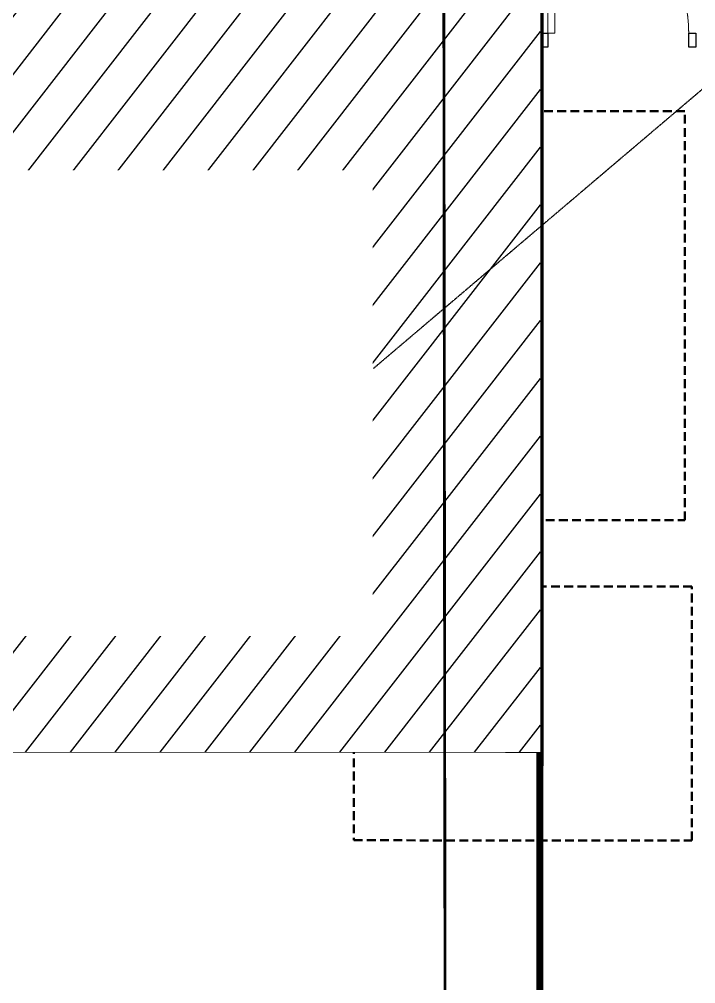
# Model space of a CAD drawing. Header units: centimetres. Extents: x -6122352 to 7132207, y -1694241 to 1947892.
# Drawn here: x 248870 to 253671, y -128634 to -121795 of the extents above; entities that cross this region are included whole.
import ezdxf
from ezdxf.xclip import XClip

# ---------------------------------------------------------------- set-up
doc = ezdxf.new("R2010")
doc.units = ezdxf.units.CM
doc.header["$MEASUREMENT"] = 0
doc.header["$XCLIPFRAME"] = 2
for name, pattern in [('23585-XR-AR-END-GROUND FLOOR$0$XR-END-GROUND FLOOR PLAN$0$HIDDEN2', [0.1875, 0.125, -0.0625]), ('DASHED2', [0.375, 0.25, -0.125]), ('XR-AR-END-SETTING OUT PLAN$0$23261-XR-AR-SI-GF$0$HIDDEN', [0.375, 0.25, -0.125]), ('XR-AR-END-SETTING OUT PLAN$0$23585-XR-AR-END-GROUND FLOOR$0$23261-XR-AR-SI-GF$0$HIDDEN', [0.375, 0.25, -0.125]), ('XR-AR-END-SETTING OUT PLAN$0$23585-XR-AR-END-GROUND FLOOR$0$945-4P-1-101-GROUND FLOOR PLAN$0$XR-MIDDLE-GROUND FLOOR PLAN$0$HIDDEN2', [0.1875, 0.125, -0.0625]), ('XR-AR-END-SETTING OUT PLAN$0$23585-XR-AR-END-GROUND FLOOR$0$XR-END-GROUND FLOOR PLAN$0$HIDDEN2', [0.1875, 0.125, -0.0625])]:
    doc.linetypes.add(name, pattern=pattern)
doc.layers.add('08-Compound Wall-3', color=5, linetype='Continuous', lineweight=25, true_color=0x0000ff)
for name, color, linetype in [('23585-XR-AR-BOUNDARY WALLS AND SETBACKS$0$setback', 7, 'XR-AR-END-SETTING OUT PLAN$0$23261-XR-AR-SI-GF$0$HIDDEN'), ('@MI-REF LAYER', 7, 'Continuous'), ('B_TH_6', 7, 'Continuous'), ('XR-AR-END-SETTING OUT PLAN$0$23585-XR-AR-END-GROUND FLOOR$0$A-Flor-Strs', 1, 'Continuous')]:
    doc.layers.add(name, color=color, linetype=linetype)
for name, color, linetype, lineweight in [('23585-XR-AR-END-GROUND FLOOR$0$A-LOVR-PLAN', 251, 'Continuous', 9), ('@ Foundations', 4, 'DASHED2', 50), ('A-ANNO-TEXT', 3, 'Continuous', 25), ('XR-AR-END-SETTING OUT PLAN$0$23585-XR-AR-END-GROUND FLOOR$0$A-DOOR-FULL', 1, 'Continuous', 9), ('XR-AR-END-SETTING OUT PLAN$0$23585-XR-AR-END-GROUND FLOOR$0$A-FLOR-OVHD', 9, 'XR-AR-END-SETTING OUT PLAN$0$23585-XR-AR-END-GROUND FLOOR$0$23261-XR-AR-SI-GF$0$HIDDEN', 15), ('XR-AR-END-SETTING OUT PLAN$0$23585-XR-AR-END-GROUND FLOOR$0$A-GLAZ-SILL', 8, 'Continuous', 5), ('XR-AR-END-SETTING OUT PLAN$0$23585-XR-AR-END-GROUND FLOOR$0$A-GLAZ-WNDO', 232, 'Continuous', 9), ('XR-AR-END-SETTING OUT PLAN$0$23585-XR-AR-END-GROUND FLOOR$0$A-LOVR-PLAN', 111, 'Continuous', 9), ('XR-AR-END-SETTING OUT PLAN$0$23585-XR-AR-END-GROUND FLOOR$0$A-WALL', 7, 'Continuous', 30), ('XR-AR-END-SETTING OUT PLAN$0$23585-XR-AR-END-GROUND FLOOR$0$S-COLS', 51, 'Continuous', 40), ('XR-AR-END-SETTING OUT PLAN$0$23585-XR-AR-END-GROUND FLOOR$0$S-COLS-PATT', 8, 'Continuous', 5)]:
    doc.layers.add(name, color=color, linetype=linetype, lineweight=lineweight)
doc.styles.get("Standard").update_dxf_attribs({"font": 'arial.ttf'})
doc.dimstyles.new('LEADER', dxfattribs={"dimtxt": 0.18, "dimasz": 0.25, "dimexe": 0.18, "dimexo": 0.0625, "dimgap": 0.09, "dimtad": 0, "dimtih": 1, "dimtoh": 1, "dimdec": 4, "dimzin": 0, "dimdsep": 46, "dimtxsty": 'Standard', "dimblk": 'DOT', "dimcen": 0.09, "dimadec": 0, "dimazin": 0, "dimtfac": 1, "dimtdec": 4, "dimtofl": 0, "dimtmove": 0, "dimatfit": 3, "dimldrblk": 'DOT', "dimfxl": 1, "dimtolj": 1, "dimtzin": 0, "dimarcsym": 0})

# ---------------------------------------------------------------- blocks, each defined once
blk = doc.blocks.new('23585-XR-AR-BOUNDARY WALLS AND SETBACKS')
at = {"layer": '23585-XR-AR-BOUNDARY WALLS AND SETBACKS$0$setback', "ltscale": 40, "const_width": 0.05}
blk.add_lwpolyline([(496658.8904438047, 2768994.618443312), (496644.5136244429, 2769007.792603783), (496640.3602061271, 2769003.259610265), (496636.3067982168, 2768998.835801632), (496632.2533982176, 2768994.412001632), (496628.1999525758, 2768989.988351822), (496624.1463484088, 2768985.564547272), (496620.0929982165, 2768981.140801632), (496616.039552577, 2768976.717151821), (496611.8848731982, 2768972.182721277), (496626.262358151, 2768959.00904762), (496630.4169551398, 2768963.54325382), (496634.4703508894, 2768967.967049183), (496638.5237508903, 2768972.390849182), (496642.5771508896, 2768976.814649183), (496646.6305508894, 2768981.238449182), (496650.6839508899, 2768985.662249183), (496654.7373508896, 2768990.086049182), (496658.8904438047, 2768994.618443312)], dxfattribs=at)
blk = doc.blocks.new('A$C9d9485f6')
at = {"layer": 'A-ANNO-TEXT', "rotation": 312.4881850805905}
blk.add_blockref('23585-XR-AR-BOUNDARY WALLS AND SETBACKS', (-2377088.534775567, -1504219.252137818), dxfattribs=at)
blk = doc.blocks.new('*U35')
for points in [[(91, -5.684341886080801e-14), (41, -5.684341886080801e-14), (41, 1021), (91, 1021)], [(0, 0), (38, -5.684341886080801e-14), (38, -50), (50, -50), (50, -249.999999999997), (0, -249.999999999997)], [(1100, 2.842170943040401e-14), (1062, -2.842170943040401e-14), (1062, -49.99999999999997), (1050, -49.99999999999997), (1050, -249.999999999997), (1100, -249.999999999997)]]:
    blk.add_lwpolyline(points, close=True)
at = {"color": 8, "linetype": 'XR-AR-END-SETTING OUT PLAN$0$23585-XR-AR-END-GROUND FLOOR$0$XR-END-GROUND FLOOR PLAN$0$HIDDEN2'}
blk.add_arc((41, -5.684341886080801e-14), 1021, 1.594950045944486e-15, 90, dxfattribs=at)
at = {"layer": 'XR-AR-END-SETTING OUT PLAN$0$23585-XR-AR-END-GROUND FLOOR$0$A-GLAZ-SILL', "linetype": 'XR-AR-END-SETTING OUT PLAN$0$23585-XR-AR-END-GROUND FLOOR$0$945-4P-1-101-GROUND FLOOR PLAN$0$XR-MIDDLE-GROUND FLOOR PLAN$0$HIDDEN2', "ltscale": 3}
blk.add_lwpolyline([(0, 0), (1100, 0), (1100, -249.999999999997), (0, -249.999999999997)], close=True, dxfattribs=at)
blk = doc.blocks.new('*U37')
for points in [[(91, -5.684341886080801e-14), (41, -5.684341886080801e-14), (41, 1021), (91, 1021)], [(0, 0), (38, -5.684341886080801e-14), (38, -50), (50, -50), (50, -109.9999999801787), (0, -109.9999999801787)], [(1100, 2.842170943040401e-14), (1062, -2.842170943040401e-14), (1062, -49.99999999999997), (1050, -49.99999999999997), (1050, -109.9999999801786), (1100, -109.9999999801786)]]:
    blk.add_lwpolyline(points, close=True)
at = {"color": 8, "linetype": 'XR-AR-END-SETTING OUT PLAN$0$23585-XR-AR-END-GROUND FLOOR$0$XR-END-GROUND FLOOR PLAN$0$HIDDEN2'}
blk.add_arc((41, -5.684341886080801e-14), 1021, 1.594950045944486e-15, 90, dxfattribs=at)
at = {"layer": 'XR-AR-END-SETTING OUT PLAN$0$23585-XR-AR-END-GROUND FLOOR$0$A-GLAZ-SILL', "linetype": 'XR-AR-END-SETTING OUT PLAN$0$23585-XR-AR-END-GROUND FLOOR$0$945-4P-1-101-GROUND FLOOR PLAN$0$XR-MIDDLE-GROUND FLOOR PLAN$0$HIDDEN2', "ltscale": 3}
blk.add_lwpolyline([(0, 0), (1100, 0), (1100, -109.9999999801786), (0, -109.9999999801786)], close=True, dxfattribs=at)
blk = doc.blocks.new('XR-AR-END-SETTING OUT PLAN$0$23585-XR-AR-END-GROUND FLOOR$0$XR-END-GROUND FLOOR PLAN$0$A$C45491A9B')
blk.add_lwpolyline([(-50, 0), (0, 0), (0, 1000), (-50, 1000)], close=True)
at = {"color": 8, "linetype": 'XR-AR-END-SETTING OUT PLAN$0$23585-XR-AR-END-GROUND FLOOR$0$XR-END-GROUND FLOOR PLAN$0$HIDDEN2'}
blk.add_arc((0, -4.547473508864641e-13), 1000, 90, 180, dxfattribs=at)
blk = doc.blocks.new('XR-AR-END-SETTING OUT PLAN$0$23585-XR-AR-END-GROUND FLOOR$0$A$C75a8815d')
at = {"layer": 'XR-AR-END-SETTING OUT PLAN$0$23585-XR-AR-END-GROUND FLOOR$0$S-COLS', "color": 252, "lineweight": 30}
for points in [[(-0.02841067314147949, 3499.999932765961), (-0.02841019630432129, 2699.999933242798), (249.9715893268585, 2699.999932765961), (249.9715902805328, 3499.999933004379)], [(3.814697265625e-06, 0.001664876937866211), (3.814697265625e-06, 550.001665353775), (250.0000038146973, 550.0016646385193), (250.0000038146973, 0.001665115356445312)]]:
    blk.add_lwpolyline(points, close=True, dxfattribs=at)
blk = doc.blocks.new('23585-XR-AR-END-GROUND FLOOR$0$XR-END-GROUND FLOOR PLAN$0$A$C45491A9B')
blk.add_lwpolyline([(-50, 0), (0, 0), (0, 1000), (-50, 1000)], close=True)
at = {"color": 8, "linetype": '23585-XR-AR-END-GROUND FLOOR$0$XR-END-GROUND FLOOR PLAN$0$HIDDEN2'}
blk.add_arc((0, -4.547473508864641e-13), 1000, 90, 180, dxfattribs=at)
blk = doc.blocks.new('XR-AR-END-SETTING OUT PLAN')
at = {"layer": '08-Compound Wall-3'}
for points in [[(1950.044146533911, 10600.00060864944), (1900.044146533911, 10600.00060864944), (1900.044145320485, 10500.00060864944), (1950.044146842208, 10500.00060864944)], [(3000.044145816123, 10600.00056898237), (2950.044145816123, 10600.00056898237), (2950.044144602697, 10500.00056898237), (3000.04414612442, 10500.00056898237)]]:
    blk.add_lwpolyline(points, close=True, dxfattribs=at)
at = {"layer": 'XR-AR-END-SETTING OUT PLAN$0$23585-XR-AR-END-GROUND FLOOR$0$A-FLOR-OVHD', "color": 8, "ltscale": 5}
for p, q in [((3250.106041446328, 11000.02068042755), (3750.106041744351, 10499.99855422974)), ((3750.106041803956, 10999.99855422974), (3250.106041803956, 10499.99855327606)), ((4150.149359419942, 9210.30683708191), (3250.158987239003, 9610.350899219513)), ((3250.158987298608, 9210.306836605072), (4150.149360194802, 9610.350899219513))]:
    blk.add_line(p, q, dxfattribs=at)
at = {"layer": 'XR-AR-END-SETTING OUT PLAN$0$23585-XR-AR-END-GROUND FLOOR$0$A-FLOR-OVHD', "color": 8}
blk.add_line((3200.106140449643, 10249.99855422974), (3200.106631532311, 8999.99834060669), dxfattribs=at)
at = {"layer": 'XR-AR-END-SETTING OUT PLAN$0$23585-XR-AR-END-GROUND FLOOR$0$A-FLOR-OVHD', "color": 8, "ltscale": 5}
blk.add_lwpolyline([(3250.158987298608, 9210.306836605072), (4150.149359419942, 9210.30683708191), (4150.149360194802, 9610.350899219513), (3250.158987239003, 9610.350899219513)], close=True, dxfattribs=at)
at = {"layer": 'XR-AR-END-SETTING OUT PLAN$0$23585-XR-AR-END-GROUND FLOOR$0$A-Flor-Strs', "color": 8}
for p, q in [((3000.102111771703, 10249.9985537529), (3000.102079167962, 8999.993498325348)), ((3300.102112427354, 10249.99855422974), (3300.102079108357, 8999.99349784851)), ((3300.102093592286, 9549.99603509903), (3171.357380345464, 9681.451865673065)), ((3000.102095738053, 9549.996026039124), (3300.102093592286, 9549.99603509903)), ((3300.102093592286, 9549.99603509903), (3171.35738016665, 9418.540202617645))]:
    blk.add_line(p, q, dxfattribs=at)
at = {"layer": 'XR-AR-END-SETTING OUT PLAN$0$23585-XR-AR-END-GROUND FLOOR$0$A-GLAZ-SILL', "color": 8}
blk.add_line((3250.100986972451, 6049.997144699097), (3250.10133947432, 8199.998291492462), dxfattribs=at)
at = {"layer": 'XR-AR-END-SETTING OUT PLAN$0$23585-XR-AR-END-GROUND FLOOR$0$A-GLAZ-WNDO', "color": 8}
for p, q in [((3000.101339235902, 8199.998291015625), (3000.101339116693, 8149.998291015625)), ((3150.101339295506, 8149.998290538788), (3000.101339116693, 8149.998291015625)), ((3150.100986912847, 6099.997143745422), (3150.101339116693, 8199.998291015625)), ((3150.101339116693, 8199.998291015625), (3150.101339295506, 8149.998290538788)), ((3000.101213410497, 7447.998108863831), (3000.101213350892, 7497.998109340668)), ((3000.101213350892, 7497.998109340668), (3150.101213827729, 7497.998108386993)), ((3150.101213827729, 7497.998108386993), (3150.101213887334, 7447.998108863831)), ((3150.101213887334, 7447.998108863831), (3000.101213410497, 7447.998108863831)), ((3000.100987270474, 6746.998107910156), (3000.100986436009, 6796.998108863831)), ((3000.100986436009, 6796.998108863831), (3150.100987270474, 6796.998108863831)), ((3150.100987270474, 6796.998108863831), (3150.100986376405, 6746.998108863831)), ((3150.100986376405, 6746.998108863831), (3000.100987270474, 6746.998107910156)), ((3000.100986972451, 6049.997144699097), (3000.100986972451, 6099.997144699097)), ((3000.100986972451, 6099.997144699097), (3150.100986912847, 6099.997143745422)), ((3150.100986912847, 6099.997143745422), (3150.100987151265, 6049.997144699097)), ((3000.100986972451, 6049.997144699097), (3250.100986972451, 6049.997144699097))]:
    blk.add_line(p, q, dxfattribs=at)
for points in [[(3000.101213350892, 7497.998109340668), (3000.101339116693, 8149.998291015625)], [(3250.122793927789, 8199.997313976288), (3000.101339235902, 8199.998291015625)], [(3050.101339116693, 8149.998291015625), (3050.101213350892, 7497.998108863831)], [(3000.100986972451, 6099.997144699097), (3000.101213410497, 7447.998108863831)], [(3050.101213291287, 7447.998109340668), (3050.100986912847, 6796.998107910156)], [(3050.100986853242, 6746.998108386993), (3050.1009863168, 6099.997145175934)]]:
    blk.add_lwpolyline(points, dxfattribs=at)
at = {"layer": 'XR-AR-END-SETTING OUT PLAN$0$23585-XR-AR-END-GROUND FLOOR$0$A-LOVR-PLAN', "color": 8}
blk.add_lwpolyline([(1900.100967183709, 10600.00063562393), (1900.100967362523, 10500.00063371658)], dxfattribs=at)
for points in [[(1950.100967422128, 10600.00060844421), (1900.100967302918, 10600.00060892105), (1900.100966289639, 10500.00060892105), (1950.100967779756, 10500.00060939789)], [(3000.100967124104, 10600.00057029724), (2950.10096617043, 10600.0005698204), (2950.100965276361, 10500.00057029724), (3000.100966647267, 10500.0005698204)]]:
    blk.add_lwpolyline(points, close=True, dxfattribs=at)
at = {"layer": 'XR-AR-END-SETTING OUT PLAN$0$23585-XR-AR-END-GROUND FLOOR$0$A-WALL', "color": 8}
for points in [[(9250.102083459496, 6650.001490592957), (9050.100989297032, 6650.001235485077), (9050.10098965466, 8750.000639915466), (6850.11106570065, 8750.002635478973), (6850.111066058278, 8700.0026679039), (6750.111065879464, 8700.002668380737), (6750.111065879464, 8750.000871658325), (6650.111065939069, 8750.000871658325), (6650.111065283418, 8850.002022743225), (6950.111065164208, 8850.002250671387), (6950.111065879464, 8899.99970960617), (7050.111065879464, 8899.99970817566), (7050.11106570065, 8850.002797603607), (9050.099628582597, 8850.000640392303), (9050.10098899901, 10349.9981546402), (7050.11106581986, 10349.99975156784), (7050.111065998673, 9799.999710083008), (6950.11106570065, 9799.999708652496), (6950.112433806062, 10550.00580835342), (7050.108891561627, 10550.00580835342), (7050.104876235127, 10449.99988079071), (9050.099116638303, 10449.9981546402), (9049.948119357228, 19523.36598014832), (9249.950268521905, 19523.36597967148)], [(5650.105998054147, 10500.00084495544), (5750.106065586209, 10500.00084400177), (5750.107102289796, 11300.00188541412), (5650.107101693749, 11300.00188589096)], [(4790.1072358042, 8749.999267578125), (3250.101112738252, 8749.997854709625), (3250.123472645879, 8199.998291492462), (3000.123275354505, 8199.998291015625), (3000.100934281945, 8999.998242855072), (4540.107388034463, 8999.998847484589), (4540.107358470559, 9049.998554706573), (4790.107358232141, 9049.99855518341)], [(5650.11106570065, 8750.000054359436), (4790.107256367803, 8749.999291419983), (4790.107256188989, 8850.000108718872), (5650.111065641046, 8850.001082897186)], [(3250.12934859097, 5750.006791114807), (3250.100409820676, 5750.006854534149), (3250.100986972451, 6049.997144699097), (3000.129348531365, 6049.997144699097), (3000.129348650575, 5499.999974727631), (3250.129348769784, 5500.006791591644)], [(3250.129348710179, 5499.998108386993), (7760.105232134461, 5500.00174665451), (7760.105232253671, 5750.00045633316), (3250.129348531365, 5749.997789859772)]]:
    blk.add_lwpolyline(points, close=True, dxfattribs=at)
for points in [[(3850.106042101979, 10500.01968860626), (5750.107330158353, 10500.00084400177), (5750.107415214181, 10250.00188541412), (4790.107357934117, 10249.9985537529), (4790.107358291745, 10149.99855566025), (4540.107357993722, 10149.99855566025), (4540.10735835135, 10249.9985537529), (3000.102095916867, 10249.99855327606), (3000.102079048753, 11999.99910259247), (3250.104392960668, 11999.99910163879), (3250.104392841458, 11100.02067995071), (3850.106042161584, 11100.02068090439), (3850.10604198277, 10499.99947547913)], [(3750.106041803956, 10700.02068090439), (3750.106041803956, 10999.99855422974), (3450.106041863561, 11000.02068042755), (3250.106041446328, 11000.02068042755), (3250.106041803956, 10499.99855327606), (3750.106041744351, 10499.99855422974), (3750.106041803956, 10700.02068090439)]]:
    blk.add_lwpolyline(points, dxfattribs=at)
at = {"layer": '23585-XR-AR-END-GROUND FLOOR$0$A-LOVR-PLAN'}
blk.add_blockref('23585-XR-AR-END-GROUND FLOOR$0$XR-END-GROUND FLOOR PLAN$0$A$C45491A9B', (2950.044147029549, 10600.00058481902), dxfattribs=at)
at = {"layer": 'XR-AR-END-SETTING OUT PLAN$0$23585-XR-AR-END-GROUND FLOOR$0$A-DOOR-FULL', "color": 8, "xscale": -1, "rotation": 270}
blk.add_blockref('*U35', (4790.107358232141, 9049.99855518341), dxfattribs=at)
at = {"layer": 'XR-AR-END-SETTING OUT PLAN$0$23585-XR-AR-END-GROUND FLOOR$0$A-DOOR-FULL', "color": 8, "xscale": 0.9090909090912127, "yscale": 0.9090909090912127, "zscale": 0.9090909090912127, "rotation": 179.9999999999999}
blk.add_blockref('*U37', (6650.111066237092, 8750.001082897186), dxfattribs=at)
at = {"layer": 'XR-AR-END-SETTING OUT PLAN$0$23585-XR-AR-END-GROUND FLOOR$0$A-LOVR-PLAN', "color": 8}
blk.add_blockref('XR-AR-END-SETTING OUT PLAN$0$23585-XR-AR-END-GROUND FLOOR$0$XR-END-GROUND FLOOR PLAN$0$A$C45491A9B', (2950.100967720151, 10600.00058603287), dxfattribs=at)
at = {"layer": 'XR-AR-END-SETTING OUT PLAN$0$23585-XR-AR-END-GROUND FLOOR$0$S-COLS-PATT', "color": 8}
blk.add_blockref('XR-AR-END-SETTING OUT PLAN$0$23585-XR-AR-END-GROUND FLOOR$0$A$C75a8815d', (3000.129344239831, 5499.998310089111), dxfattribs=at)
blk = doc.blocks.new('END UNIT')
at = {"xscale": 0.001, "yscale": 0.001, "zscale": 0.001}
blk.add_blockref('XR-AR-END-SETTING OUT PLAN', (-9.150201729830158, 0), dxfattribs=at)
blk = doc.blocks.new('TH_6')
at = {"xscale": -1}
blk.add_blockref('END UNIT', (495838.3053798437, 2769163.996563952), dxfattribs=at)
blk = doc.blocks.new('A$Ce2a03a74')
at = {"layer": 'B_TH_6', "xscale": 999.9914829579993, "yscale": 999.9914829579993, "zscale": 999.9914829579993}
blk.add_blockref('TH_6', (-495790404.5228079, -2769140733.343811), dxfattribs=at)
blk = doc.blocks.new('23585-XR-AR-MALDIVE-2$0$TH_6')
at = {"ltscale": 10, "xscale": 0.00100002623446598, "yscale": 0.00100002623446598, "zscale": 0.00100002623446598}
blk.add_blockref('A$Ce2a03a74', (495794.6272259735, 2769164.318430193), dxfattribs=at)
at = {"layer": '@ Foundations', "linetype": 'DASHED2', "ltscale": 0.25}
for points in [[(495843.1801812215, 2769171.141654167), (495845.4801812214, 2769171.141654167), (495845.4801812214, 2769174.041654167), (495843.1801812215, 2769174.041654167)], [(495845.5301812214, 2769168.871654167), (495845.5301812214, 2769170.671654167), (495843.1301812215, 2769170.671654167), (495843.1301812215, 2769168.871654167)]]:
    blk.add_lwpolyline(points, close=True, dxfattribs=at)
blk = doc.blocks.new('_Dot')
at = {"color": 0, "linetype": 'ByBlock', "lineweight": -2}
blk.add_line((-0.5, 0), (-1, 0), dxfattribs=at)
at = {"color": 0, "linetype": 'ByBlock', "const_width": 0.5}
blk.add_lwpolyline([(-0.25, 0, 1), (0.25, 0, 1)], format="xyb", close=True, dxfattribs=at)
blk = doc.blocks.new('M3 REF WITH TABLES')
at = {"color": 1, "const_width": 0.01999999999999999}
blk.add_lwpolyline([(204.4916845842963, 152.2425751280971), (199.4755814893288, 151.9963592537679), (189.6886703221244, 160.939818051178), (189.434760667209, 160.6665456332266), (189.6886703221244, 160.939818051178), (187.330010175996, 163.1271688989364), (186.9112906982191, 168.3809141656384)], dxfattribs=at)

msp = doc.modelspace()

# ---------------------------------------------------------------- block references
at = {"layer": '@MI-REF LAYER', "xscale": 1000, "yscale": 1000, "zscale": 1000}
msp.add_blockref('A$C9d9485f6', (-23958.95045533385, 48155.57226163784), dxfattribs=at)

# ---------------------------------------------------------------- next in the draw order: block references
at = {"layer": '@MI-REF LAYER'}
ref = msp.add_blockref('23585-XR-AR-MALDIVE-2$0$TH_6', (-496066867.0987805, -2769211397.596829), dxfattribs=dict(at, xscale=1000, yscale=1000, zscale=1000, rotation=359.9901722157166))
XClip(ref).set_block_clipping_path([(495793.2152802178, 2769163.996335161), (495847.25252525066, 2769163.9960809364), (495847.2535227563, 2769187.9361263197), (495838.3053463253, 2769187.8961598463), (495832.30534110335, 2769187.8961610533), (495826.3053362698, 2769187.896162259), (495820.3054766443, 2769187.896298579), (495814.30533649144, 2769187.8964472436), (495808.30533411563, 2769187.896448451), (495802.30547449016, 2769187.8965847697), (495793.21537316334, 2769187.9364898955)])

# ---------------------------------------------------------------- next in the draw order: wipeouts: each hides what was drawn before it
at = {"color": 10}
msp.add_wipeout([(204271.341374394, -112711.10651426944), (204268.92457500368, -126984.62992030081), (252569.92436445123, -126992.95856626707), (252571.12314505735, -112719.43444290076), (246322.1939183399, -112717.90728657704), (246322.2769979855, -113018.5143592934), (210521.14151336253, -113012.37349204558), (210521.32772171017, -112711.7503339721), (204271.34137689648, -112711.0889299053)], dxfattribs=at).dxf.layer = '@MI-REF LAYER'

# ---------------------------------------------------------------- next in the draw order: hatches: boundary and pattern name
at = {"layer": '@MI-REF LAYER'}
h = msp.add_hatch(dxfattribs=at)
h.set_pattern_fill('ANSI31', color=256, scale=1999.999998458916, angle=6.722712845868625)
h.set_pattern_definition([(51.72271284586864, (-2376763621.713655, -1504247786.630127), (-196.2554993275065, 154.8669715833345), [])])
h.paths.add_polyline_path([(252568.6198803241, -126993.0545955013), (252569.8706995401, -112719.5295379322), (246321.1000920893, -112718.4357854984), (246320.8462612017, -113020.4883291191), (210519.9618910979, -113012.9144714), (210520.013740395, -112712.2618354557), (204270.0368932944, -112711.1840154621), (204267.6258677372, -126984.7250073836)])

# ---------------------------------------------------------------- next in the draw order: linework, layer by layer
at = {"layer": '@MI-REF LAYER', "color": 1, "const_width": 20}
msp.add_lwpolyline([(255461.3524345453, -132413.5137903338), (251891.7149016526, -128880.8660015105), (251876.2928687794, -115623.0815856805), (251503.2769672411, -115620.4236782856), (251876.2928687794, -115623.0815856805), (251896.1468651749, -112406.3460922104), (255487.5199060494, -108548.9888350014)], dxfattribs=at)
at = {"layer": '@MI-REF LAYER', "const_width": 5.000000000000002}
msp.add_lwpolyline([(204268.9303516416, -126984.6299215499), (252569.9243642285, -126992.9595096676), (252571.1751834445, -112719.4344520985), (246322.1939205999, -112717.8911564872), (246322.2769978362, -113018.5143624673), (210521.1415133295, -113012.3734920847), (210521.3277214142, -112711.7503342792), (204271.3413771988, -112711.0889296284)], close=True, dxfattribs=at)

# ---------------------------------------------------------------- next in the draw order: leaders
at = {"linetype": 'DASHED2'}
msp.add_leader([(254092.7491579967, -121972.9987605935, 157.461039985285), (251383.8923776514, -124271.1275837253, 157.461039985285)], dimstyle='LEADER', dxfattribs=at)

# ---------------------------------------------------------------- next in the draw order: wipeouts: each hides what was drawn before it
at = {"color": 10}
msp.add_wipeout([(244192.52016320312, -126166.61633953857), (251378.2438172399, -126167.85033193814), (251378.81079353916, -122866.2614614504), (244193.08713910874, -122865.02747024647), (244192.5201635562, -126166.61633923464)], dxfattribs=at).dxf.layer = '@MI-REF LAYER'

# ---------------------------------------------------------------- next in the draw order: block references
at = {"layer": '@MI-REF LAYER', "xscale": 1000, "yscale": 1000, "zscale": 1000, "rotation": 312.4882889992022}
msp.add_blockref('M3 REF WITH TABLES', (5073.57098191743, -84448.84299303715), dxfattribs=at)

doc.saveas('drawing.dxf')
